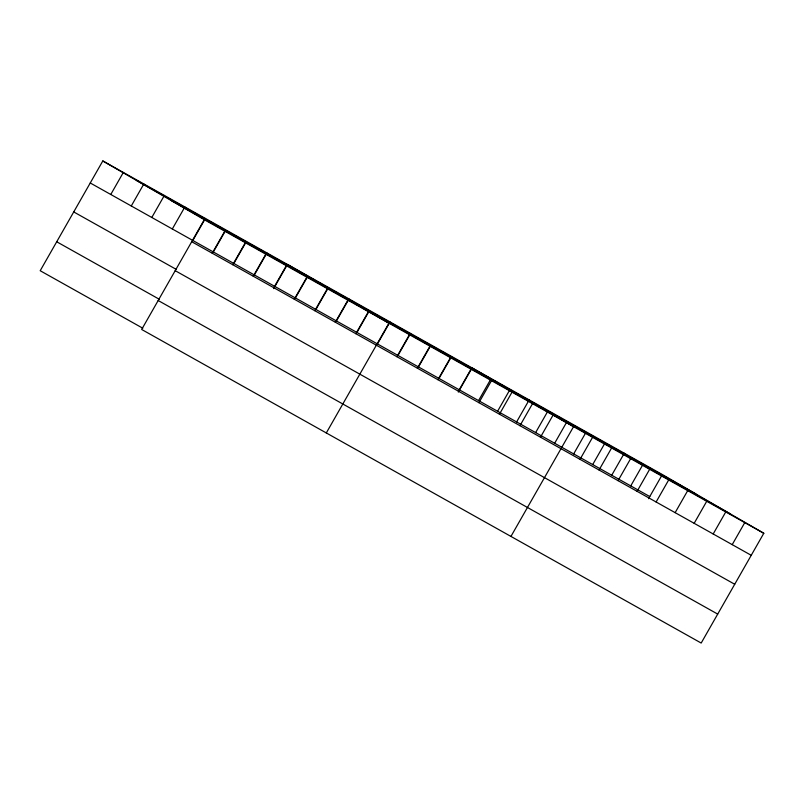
<?xml version="1.0" encoding="UTF-8"?>
<svg xmlns="http://www.w3.org/2000/svg" width="804" height="804" viewBox="0 0 804 804"><rect width="100%" height="100%" fill="white"/><g stroke="black" fill="none" stroke-linecap="round" stroke-linejoin="round"><path stroke-width="1.21" d="M763.8 533.273L204.276 219.693L141.665 329.469L701.188 643.049L763.8 533.273L662.335 474.531L102.811 160.951L40.2 270.727L142.78 328.213M110.771 194.478L123.334 172.448M131.283 205.975L143.846 183.945M151.795 217.472L164.368 195.442M172.317 228.969L184.88 206.94M192.829 240.466L205.392 218.437M212.226 253.22L224.788 231.19M213.341 251.964L225.311 230.989M232.738 264.717L245.31 242.687M233.863 263.461L245.833 242.486M253.26 276.214L265.822 254.185M254.376 274.958L266.938 252.928M273.772 287.711L286.335 265.682M273.672 288.606L286.857 265.481M294.294 299.209L306.857 277.179M295.41 297.962L307.379 276.978M314.806 310.706L327.369 288.676M315.922 309.46L327.891 288.475M335.318 322.213L347.891 300.183M336.444 320.957L349.006 298.927M355.84 333.71L368.403 311.681M356.956 332.454L368.925 311.47M326.303 432.954L388.915 323.178L287.46 264.436M377.468 343.951L390.041 321.922M396.864 356.705L409.437 334.675M397.99 355.448L410.553 333.419M417.387 368.202L429.949 346.172M418.502 366.946L430.472 345.961M437.899 379.699L450.471 357.669M439.024 378.443L450.984 357.458M458.421 391.196L470.983 369.167M458.31 392.091L472.099 367.91L573.564 426.653L510.942 536.429M478.561 400.603L491.123 378.573M478.933 402.693L491.495 380.664M497.586 411.266L509.555 390.282M499.445 414.191L512.017 392.161M516.61 421.929L529.173 399.9M519.967 425.688L532.529 403.658M535.635 432.592L547.594 411.608M540.479 437.185L553.041 415.155M554.659 443.255L566.619 422.271M573.684 453.908L585.644 432.934M580.016 459.345L592.588 437.316M592.699 464.571L604.668 443.597M599.04 470.008L611.613 447.979M611.723 475.234L624.296 453.205M618.065 480.671L630.637 458.642M630.748 485.897L642.718 464.913M637.09 491.334L649.652 469.305M648.547 498.701L661.742 475.576M656.114 501.997L668.677 479.968M675.139 512.661L687.701 490.631M694.164 523.314L706.726 501.284M713.188 533.977L725.751 511.947M732.213 544.64L744.775 522.61M136.298 180.337L695.822 493.917M170.79 200.307L730.313 513.887M90.249 182.98L649.773 496.56M191.714 241.723L751.237 555.303M73.737 211.934L176.317 269.42M175.192 270.677L734.715 584.257M56.712 241.773L159.292 299.259M158.177 300.515L717.701 614.095M102.811 160.951L204.276 219.693"/></g></svg>
